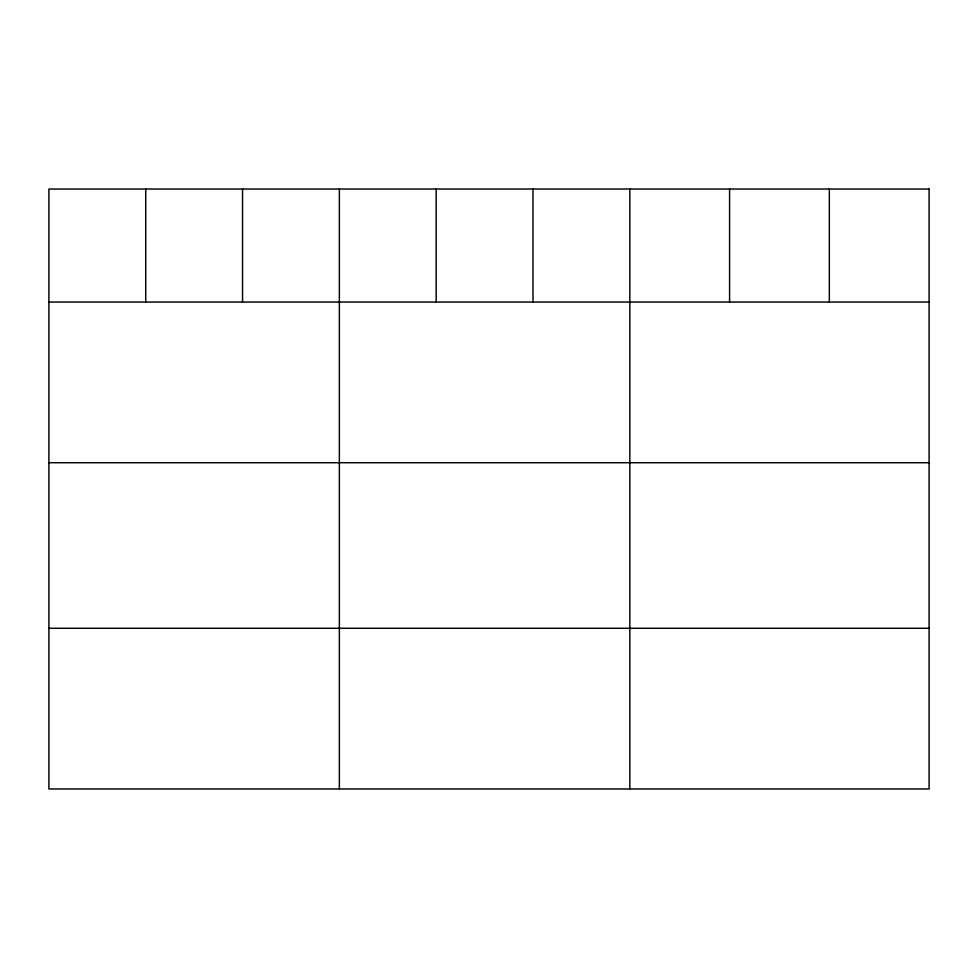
<?xml version="1.0" encoding="UTF-8"?>
<svg xmlns="http://www.w3.org/2000/svg" width="978" height="978" viewBox="0 0 978 978"><rect width="100%" height="100%" fill="white"/><g stroke="black" fill="none" stroke-linecap="round" stroke-linejoin="round"><path stroke-width="1.47" d="M48.9 302.043L929.1 302.043M48.9 462.716L929.1 462.716M48.9 628.279L929.1 628.279M829.344 189.035L829.344 302.043M729.588 189.035L729.588 302.043M629.832 189.035L629.832 788.965M533.01 189.035L533.01 302.043M436.188 189.035L436.188 302.043M339.366 189.035L339.366 788.965M242.544 189.035L242.544 302.043M145.722 189.035L145.722 302.043M929.1 189.035L48.9 189.035L48.9 788.965L929.1 788.965L929.1 189.035"/></g></svg>
